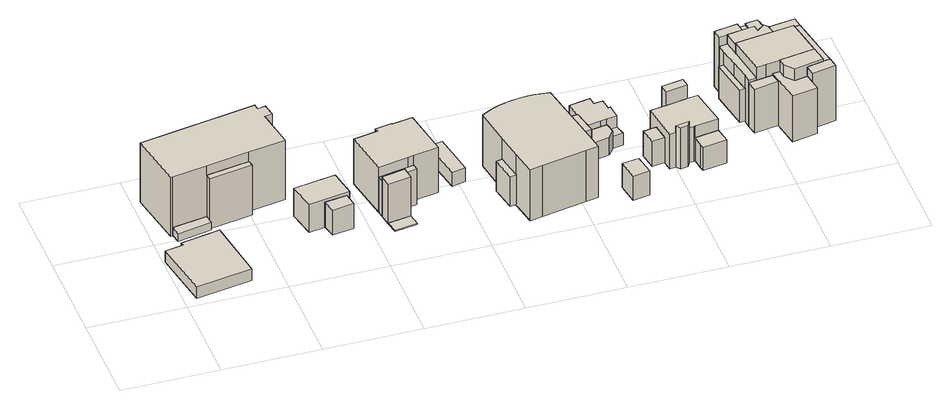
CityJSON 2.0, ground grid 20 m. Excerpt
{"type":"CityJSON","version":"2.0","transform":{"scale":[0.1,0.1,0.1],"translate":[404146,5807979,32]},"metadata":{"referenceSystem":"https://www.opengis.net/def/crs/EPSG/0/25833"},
"CityObjects":{
"building1":{"type":"Building","attributes":{"Gemeindeschluessel":"11000009","BezugspunktDach":"2200","function":"31001_2000","measuredHeight":2.72,"storeysAboveGround":1},"address":[{"country":"Germany","locality":"Berlin","thoroughfareNumber":"2 (1)","thoroughfareName":"Möllhausenufer"}],"geometry":[{"type":"Solid","lod":"1","boundaries":[[[[0,1,2,3,4,5]],[[6,7,8,9,10,11]],[[6,11,5,4]],[[7,6,4,3]],[[8,7,3,2]],[[9,8,2,1]],[[10,9,1,0]],[[11,10,0,5]]]]}]},
"building2":{"type":"Building","attributes":{"Gemeindeschluessel":"11000009","BezugspunktDach":"2200","function":"51009_1610","measuredHeight":1.84,"storeysAboveGround":0},"address":[{"country":"Germany","locality":"Berlin"}],"geometry":[{"type":"Solid","lod":"1","boundaries":[[[[12,13,14,15,16]],[[17,18,19,20,21]],[[17,21,16,15]],[[18,17,15,14]],[[19,18,14,13]],[[20,19,13,12]],[[21,20,12,16]]]]}]},
"building3":{"type":"Building","attributes":{"Gemeindeschluessel":"11000009","function":"31001_1010"},"address":[{"country":"Germany","locality":"Berlin","thoroughfareNumber":"2, 4","thoroughfareName":"Möllhausenufer"}],"children":["building3-1","building3-2"]},
"building3-1":{"type":"BuildingPart","attributes":{"BezugspunktDach":"2200","measuredHeight":17.7,"storeysAboveGround":4},"parents":["building3"],"geometry":[{"type":"MultiSurface","lod":"1","boundaries":[[[22,23,24,25,26,27,28,29,30,31,32]],[[33,34,35,36,37,38,39,40,41,42,43]],[[33,43,32,31]],[[34,33,31,30]],[[35,34,30,29]],[[36,35,29,28]],[[37,36,28,27]],[[38,37,27,26]],[[39,38,26,25]],[[44,45,39,25,24]],[[41,40,24,23]],[[42,41,23,22]],[[43,42,22,32]],[[46,40,47,39,45,44]]]}]},
"building3-2":{"type":"BuildingPart","attributes":{"BezugspunktDach":"2200","measuredHeight":11.76,"storeysAboveGround":4},"parents":["building3"],"geometry":[{"type":"MultiSurface","lod":"1","boundaries":[[[48,49,45,44]],[[39,50,51,40]],[[50,39,45,49]],[[51,50,49,48]],[[40,51,48,44]],[[39,40,44,45,52]]]}]},
"building4":{"type":"Building","attributes":{"Gemeindeschluessel":"11000009","function":"31001_2000"},"address":[{"country":"Germany","locality":"Berlin","thoroughfareNumber":"2 (2)","thoroughfareName":"Möllhausenufer"}],"children":["building4-1","building4-2"]},
"building4-1":{"type":"BuildingPart","attributes":{"BezugspunktDach":"2200","measuredHeight":7.19,"storeysAboveGround":1},"parents":["building4"],"geometry":[{"type":"Solid","lod":"1","boundaries":[[[[53,54,55,56]],[[57,58,59,60]],[[57,60,56,55]],[[58,57,55,54]],[[59,58,54,53],[61,62,63,64]],[[60,59,53,56]],[[63,62,61,64]]]]}]},
"building4-2":{"type":"BuildingPart","attributes":{"BezugspunktDach":"2200","measuredHeight":5.9,"storeysAboveGround":1},"parents":["building4"],"geometry":[{"type":"Solid","lod":"1","boundaries":[[[[65,66,64,63]],[[61,67,68,62]],[[67,61,64,66]],[[68,67,66,65]],[[62,68,65,63]],[[61,62,63,64]]]]}]},
"building5":{"type":"Building","attributes":{"Gemeindeschluessel":"11000009","BezugspunktDach":"2200","function":"31001_2000","measuredHeight":0.005,"storeysAboveGround":1},"address":[{"country":"Germany","locality":"Berlin","thoroughfareNumber":"2 (3)","thoroughfareName":"Möllhausenufer"}]},
"building6":{"type":"Building","attributes":{"Gemeindeschluessel":"11000009","BezugspunktDach":"2200","function":"51009_1610","measuredHeight":0.166,"storeysAboveGround":0},"address":[{"country":"Germany","locality":"Berlin"}],"geometry":[{"type":"Solid","lod":"1","boundaries":[[[[69,70,71,72]],[[73,74,75,76]],[[73,76,72,71]],[[74,73,71,70]],[[75,74,70,69]],[[76,75,69,72]]]]}]},
"building7":{"type":"Building","attributes":{"Gemeindeschluessel":"11000009","function":"31001_1010"},"address":[{"country":"Germany","locality":"Berlin","thoroughfareNumber":"6","thoroughfareName":"Möllhausenufer"}],"children":["building7-1","building7-2","building7-3"]},
"building7-1":{"type":"BuildingPart","attributes":{"BezugspunktDach":"2200","measuredHeight":14.27,"storeysAboveGround":3},"parents":["building7"],"geometry":[{"type":"MultiSurface","lod":"1","boundaries":[[[77,78,79,80,81,82,83,84,85,86,87]],[[88,89,90,91,92,93,94,95,96,97,98]],[[88,98,87,86]],[[89,88,86,85]],[[90,89,85,84]],[[91,90,84,83]],[[92,91,83,82]],[[93,92,82,81]],[[94,93,81,80]],[[95,94,80,79]],[[99,100,79,78]],[[101,99,96,78,77]],[[98,97,77,87]],[[96,95,100,99]],[[97,102,96,99,101]]]}]},
"building7-2":{"type":"BuildingPart","attributes":{"BezugspunktDach":"2200","measuredHeight":8.39,"storeysAboveGround":3},"parents":["building7"],"geometry":[{"type":"MultiSurface","lod":"1","boundaries":[[[103,104,105,100,101]],[[95,106,107,108,97]],[[106,95,100,105]],[[107,106,105,104]],[[97,108,103,101]],[[96,99,100,95]],[[97,109,101,99,96]],[[108,107,104,103,110]]]}]},
"building7-3":{"type":"BuildingPart","attributes":{"BezugspunktDach":"2200","measuredHeight":9.79,"storeysAboveGround":3},"parents":["building7"],"geometry":[{"type":"MultiSurface","lod":"1","boundaries":[[[111,112,113,114]],[[107,73,76,108]],[[115,104,103,108,114,113]],[[73,107,113,112]],[[76,73,112,111]],[[108,76,111,114]],[[107,108,103,104,115]]]}]},
"building8":{"type":"Building","attributes":{"Gemeindeschluessel":"11000009","BezugspunktDach":"2200","function":"31001_2000","measuredHeight":3.3,"storeysAboveGround":1},"address":[{"country":"Germany","locality":"Berlin","thoroughfareNumber":"6 (1)","thoroughfareName":"Möllhausenufer"}],"geometry":[{"type":"Solid","lod":"1","boundaries":[[[[116,117,118,119]],[[120,121,122,123]],[[120,123,119,118]],[[121,120,118,117]],[[122,121,117,116]],[[123,122,116,119]]]]}]},
"building9":{"type":"Building","attributes":{"Gemeindeschluessel":"11000009","function":"31001_1010"},"address":[{"country":"Germany","locality":"Berlin","thoroughfareNumber":"8","thoroughfareName":"Möllhausenufer"}],"children":["building9-1","building9-2","building9-3"]},
"building9-1":{"type":"BuildingPart","attributes":{"BezugspunktDach":"2200","measuredHeight":12.07,"storeysAboveGround":3},"parents":["building9"],"geometry":[{"type":"MultiSurface","lod":"1","boundaries":[[[124,125,126,127,128,129,130,131,132,133,134,135,136,137,138,139,140,141,142]],[[143,144,145,146,147,148,149,150,151,152,153,154,155,156,157,158,159,160,161]],[[143,161,142,141]],[[144,143,141,140]],[[145,144,140,139]],[[146,145,139,138]],[[147,146,138,137]],[[148,147,137,136]],[[149,148,136,135]],[[150,149,135,134]],[[151,150,134,133]],[[152,151,133,132]],[[153,152,132,131]],[[154,153,131,162,163]],[[155,154,130,129]],[[156,155,129,128]],[[157,156,128,127]],[[158,157,127,126]],[[159,158,126,125]],[[160,159,164,165,166,167,168,125,124]],[[161,160,124,142]],[[163,162,131,130]],[[168,167,166,165,164]]]}]},
"building9-2":{"type":"BuildingPart","attributes":{"BezugspunktDach":"2200","measuredHeight":11.79,"storeysAboveGround":3},"parents":["building9"],"geometry":[{"type":"Solid","lod":"1","boundaries":[[[[130,169,170,131]],[[171,172,163,162]],[[171,162,131,170]],[[172,171,170,169]],[[163,172,169,130]],[[162,163,130,131]]]]}]},
"building9-3":{"type":"BuildingPart","attributes":{"BezugspunktDach":"2200","measuredHeight":7.07,"storeysAboveGround":3},"parents":["building9"],"geometry":[{"type":"Solid","lod":"1","boundaries":[[[[173,168,167,174]],[[166,165,175,176]],[[166,176,174,167]],[[175,165,168,173]],[[176,175,173,174]],[[166,167,168,165]]]]}]},
"building10":{"type":"Building","attributes":{"Gemeindeschluessel":"11000009","BezugspunktDach":"2200","function":"31001_2000","measuredHeight":5.74,"storeysAboveGround":1},"address":[{"country":"Germany","locality":"Berlin","thoroughfareNumber":"10 (2)","thoroughfareName":"Möllhausenufer"}],"geometry":[{"type":"Solid","lod":"1","boundaries":[[[[177,178,179,180]],[[181,182,183,184]],[[181,184,180,179]],[[182,181,179,178]],[[183,182,178,177]],[[184,183,177,180]]]]}]},
"building11":{"type":"Building","attributes":{"Gemeindeschluessel":"11000009","function":"31001_2000"},"address":[{"country":"Germany","locality":"Berlin","thoroughfareNumber":"10 (1)","thoroughfareName":"Möllhausenufer"}],"children":["building11-1","building11-2"]},
"building11-1":{"type":"BuildingPart","attributes":{"BezugspunktDach":"2200","measuredHeight":7.18,"storeysAboveGround":1},"parents":["building11"],"geometry":[{"type":"MultiSurface","lod":"1","boundaries":[[[185,186,187,188,189,190,191,192,193,194,195]],[[196,197,198,199,200,201,202,203,204,205,206]],[[196,206,195,194]],[[197,196,194,193]],[[198,197,193,192]],[[199,198,192,191]],[[200,199,191,190]],[[201,200,190,189]],[[202,201,189,188]],[[203,202,188,187]],[[207,208,187,186]],[[209,207,204,186,185]],[[206,205,185,195]],[[204,203,208,207]],[[205,210,204,207,209]]]}]},
"building11-2":{"type":"BuildingPart","attributes":{"BezugspunktDach":"2200","measuredHeight":4.26,"storeysAboveGround":1},"parents":["building11"],"geometry":[{"type":"MultiSurface","lod":"1","boundaries":[[[211,212,213,208,209]],[[203,214,215,216,205]],[[214,203,208,213]],[[215,214,213,212]],[[216,215,212,211]],[[205,216,211,209]],[[204,207,208,203]],[[205,209,207,217,204]]]}]},
"building12":{"type":"Building","attributes":{"Gemeindeschluessel":"11000009","BezugspunktDach":"2200","function":"51009_1610","measuredHeight":2.85,"storeysAboveGround":0},"address":[{"country":"Germany","locality":"Berlin"}],"geometry":[{"type":"Solid","lod":"1","boundaries":[[[[218,219,220,221]],[[222,223,224,225]],[[222,225,221,220]],[[223,222,220,219]],[[224,223,219,218]],[[225,224,218,221]]]]}]},
"building13":{"type":"Building","attributes":{"Gemeindeschluessel":"11000009","function":"31001_1010"},"address":[{"country":"Germany","locality":"Berlin","thoroughfareNumber":"10","thoroughfareName":"Möllhausenufer"}],"children":["building13-1","building13-2","building13-3","building13-4","building13-5"]},
"building13-1":{"type":"BuildingPart","attributes":{"BezugspunktDach":"2200","measuredHeight":10.39,"storeysAboveGround":2},"parents":["building13"],"geometry":[{"type":"MultiSurface","lod":"1","boundaries":[[[226,227,228,229,230,231,232,233,234,235,236]],[[237,238,239,240,241,242,243,244,245,246,247]],[[237,247,236,235]],[[238,237,235,248,249]],[[239,238,234,249,250,251]],[[240,239,233,232]],[[241,240,232,231]],[[252,253,231,230]],[[243,242,230,229]],[[244,243,229,228]],[[245,244,228,254,255]],[[246,245,227,255,256,257,226]],[[247,246,226,236],[258,259,260,261]],[[249,248,235,234]],[[251,250,249,234,233]],[[262,242,241,263,253,252]],[[255,254,228,227]],[[257,256,255,227]],[[260,259,258,261]]]}]},
"building13-2":{"type":"BuildingPart","attributes":{"BezugspunktDach":"2200","measuredHeight":5.87,"storeysAboveGround":2},"parents":["building13"],"geometry":[{"type":"Solid","lod":"1","boundaries":[[[[264,261,260,265]],[[259,258,266,267]],[[259,267,265,260]],[[266,258,261,264]],[[267,266,264,265]],[[258,259,260,261]]]]}]},
"building13-3":{"type":"BuildingPart","attributes":{"BezugspunktDach":"2200","measuredHeight":9.66,"storeysAboveGround":2},"parents":["building13"],"geometry":[{"type":"MultiSurface","lod":"1","boundaries":[[[268,269,270,271]],[[254,272,273,256]],[[254,228,227,257,271,270]],[[272,254,270,269]],[[273,272,269,268]],[[256,273,268,271]],[[255,227,228,254]],[[256,257,227,255]]]}]},
"building13-4":{"type":"BuildingPart","attributes":{"BezugspunktDach":"2200","measuredHeight":7,"storeysAboveGround":2},"parents":["building13"],"geometry":[{"type":"MultiSurface","lod":"1","boundaries":[[[274,275,276,253,252]],[[241,277,278,279,242]],[[241,242,252,242,241,280]],[[277,241,253,276]],[[278,277,276,275]],[[279,278,275,274]],[[242,279,274,252]],[[280,241,242,252,253]]]}]},
"building13-5":{"type":"BuildingPart","attributes":{"BezugspunktDach":"2200","measuredHeight":11.32,"storeysAboveGround":2},"parents":["building13"],"geometry":[{"type":"MultiSurface","lod":"1","boundaries":[[[281,282,283,284]],[[285,250,248,286]],[[285,286,284,283]],[[250,285,283,282]],[[235,234,233,282,281]],[[286,248,281,284]],[[287,248,249,234,235]],[[249,250,233,234]]]}]},
"building14":{"type":"Building","attributes":{"Gemeindeschluessel":"11000009","function":"31001_1010"},"address":[{"country":"Germany","locality":"Berlin","thoroughfareNumber":"12","thoroughfareName":"Möllhausenufer"}],"children":["building14-1","building14-2","building14-3","building14-4","building14-5","building14-6","building14-7","building14-8","building14-9","building14-10","building14-11","building14-12","building14-13","building14-14","building14-15"]},
"building14-1":{"type":"BuildingPart","attributes":{"BezugspunktDach":"2200","measuredHeight":13.73,"storeysAboveGround":4},"parents":["building14"],"geometry":[{"type":"MultiSurface","lod":"1","boundaries":[[[288,289,290,291,292,293,294,295,296,297]],[[298,299,300,301,302,303,304,305,306,307]],[[308,309,307,297,296]],[[310,308,296,295]],[[311,312,295,294]],[[313,314,311,294,293]],[[315,313,293,292]],[[316,317,318,319,320,304,290,289]],[[306,321,316,289,288]],[[322,323,324,288,297]],[[298,307,309,308]],[[299,298,308,310]],[[300,299,312,311]],[[325,301,326,314,313]],[[327,326,300,311,314]],[[302,301,313,315]],[[303,302,292,291]],[[328,304,303,291,290]],[[304,320,319,318]],[[305,318,317,316]],[[305,316,321,306]],[[307,329,323,322]],[[306,330,324,323,329]]]}]},
"building14-2":{"type":"BuildingPart","attributes":{"BezugspunktDach":"2200","measuredHeight":13.51,"storeysAboveGround":4},"parents":["building14"],"geometry":[{"type":"MultiSurface","lod":"1","boundaries":[[[331,332,333,334,335]],[[302,336,337,338,304]],[[292,291,290,335,334]],[[339,315,302,334,333]],[[340,341,342,343,344,339,333,332]],[[345,341,332,331]],[[320,345,346,331,335]],[[347,302,303,291,292]],[[303,348,304,290,291,349]],[[336,302,315,339]],[[337,343,342,341,340]],[[336,339,344,343]],[[338,337,341,345]],[[304,338,346,345,320]]]}]},
"building14-3":{"type":"BuildingPart","attributes":{"BezugspunktDach":"2200","measuredHeight":13.1,"storeysAboveGround":4},"parents":["building14"],"geometry":[{"type":"MultiSurface","lod":"1","boundaries":[[[309,310,350,351,352,353,354]],[[355,356,357,358,299,307,359]],[[360,361,362,363,364,354,353]],[[365,366,355,353,352]],[[367,368,365,352,351]],[[358,357,351,350]],[[299,312,369,350,310]],[[370,322,307,309,354]],[[359,371,364,363,362]],[[362,361,360,355]],[[356,355,366,365]],[[357,356,365,368,367]],[[358,369,312,299]],[[372,307,298,308,309]],[[299,310,308,373,298,374]],[[359,307,322,370]]]}]},
"building14-4":{"type":"BuildingPart","attributes":{"BezugspunktDach":"2200","measuredHeight":10.8,"storeysAboveGround":4},"parents":["building14"],"geometry":[{"type":"MultiSurface","lod":"1","boundaries":[[[375,376,377,378,342,341,345,320,319]],[[304,338,337,343,379,380,381,382,318]],[[304,318,304,383]],[[338,345,338,337]],[[337,384,337,343]],[[380,379,378,377]],[[381,380,377,376]],[[382,381,376,375]],[[318,382,375,319],[318,317,385,382]],[[383,304,318,319,320]],[[338,304,320,345]],[[337,338,345,341,386]],[[343,337,384,341,342]],[[343,342,378,379]]]}]},
"building14-5":{"type":"BuildingPart","attributes":{"BezugspunktDach":"2200","measuredHeight":13.01,"storeysAboveGround":4},"parents":["building14"],"geometry":[{"type":"MultiSurface","lod":"1","boundaries":[[[387,388,389,339,344]],[[336,390,391,379,343]],[[336,343,342,343,336,339]],[[391,390,389,388]],[[379,391,388,387]],[[342,378,387,344]],[[344,339,336,343,342]],[[390,336,339,389]],[[343,379,378,342]]]}]},
"building14-6":{"type":"BuildingPart","attributes":{"BezugspunktDach":"2200","measuredHeight":11.19,"storeysAboveGround":4},"parents":["building14"],"geometry":[{"type":"MultiSurface","lod":"1","boundaries":[[[392,385,317,321,393]],[[306,318,382,394,395]],[[318,306,321,306,305,316,317]],[[394,382,385,392]],[[395,394,392,393]],[[396,306,395,393,321]],[[316,305,306,321]],[[382,318,317,385]]]}]},
"building14-7":{"type":"BuildingPart","attributes":{"BezugspunktDach":"2200","measuredHeight":12.19,"storeysAboveGround":4},"parents":["building14"],"geometry":[{"type":"MultiSurface","lod":"1","boundaries":[[[397,398,399,400,324,323,370,401]],[[359,329,306,395,402,403,404,405]],[[359,307,329]],[[306,329,323,329,306,324]],[[393,321,306,324,400]],[[402,395,400,399]],[[406,407,399,398]],[[403,402,408,409]],[[410,406,409,411,412,404,403,398,397]],[[405,404,397,401]],[[359,405,401,370]],[[329,307,322,323]],[[413,370,322,307,359]],[[395,306,321,393]],[[409,408,407,406]],[[412,411,409,406,410]]]}]},
"building14-8":{"type":"BuildingPart","attributes":{"BezugspunktDach":"2200","measuredHeight":13.83,"storeysAboveGround":4},"parents":["building14"],"geometry":[{"type":"MultiSurface","lod":"1","boundaries":[[[414,364,363,415,416,417]],[[418,419,362,359,405,420]],[[418,420,417,416]],[[421,422,416,415]],[[419,418,423,424]],[[362,361,425,415,363]],[[359,362,359,426]],[[401,370,359,364,414]],[[420,405,414,417]],[[424,423,422,421]],[[419,425,361,362]],[[426,359,362,363,364]],[[405,427,359,370,401]]]}]},
"building14-9":{"type":"BuildingPart","attributes":{"BezugspunktDach":"2200","measuredHeight":10.57,"storeysAboveGround":4},"parents":["building14"],"geometry":[{"type":"MultiSurface","lod":"1","boundaries":[[[425,361,360,428,429]],[[430,355,362,419,431]],[[432,433,429,428]],[[430,431,434,435]],[[362,355,360,355,362,361]],[[431,419,425,429],[424,434,433,421]],[[435,434,433,432]],[[355,430,428,360]],[[361,425,419,362]],[[433,434,424,421]]]}]},
"building14-10":{"type":"BuildingPart","attributes":{"BezugspunktDach":"2200","measuredHeight":10.9,"storeysAboveGround":4},"parents":["building14"],"geometry":[{"type":"MultiSurface","lod":"1","boundaries":[[[366,365,368,436,437,438]],[[439,440,357,356,355,430]],[[441,442,432,435,443,439,430,438,437]],[[440,439,443,444,445,442,437,436]],[[357,440,436,368]],[[357,446,357,356]],[[428,360,355,366,438]],[[443,435,432,442,441]],[[442,445,444,443]],[[356,357,446,368,365]],[[355,356,365,366]],[[430,355,360,428]]]}]},
"building14-11":{"type":"BuildingPart","attributes":{"BezugspunktDach":"2200","measuredHeight":13.01,"storeysAboveGround":4},"parents":["building14"],"geometry":[{"type":"MultiSurface","lod":"1","boundaries":[[[339,389,447,448,449,313]],[[450,451,452,390,336,301]],[[313,301,313,449]],[[451,450,449,448]],[[453,454,448,447]],[[390,452,447,389]],[[301,336,302,301,313]],[[455,450,301,313,449]],[[452,451,454,453]],[[336,390,389,339]],[[313,301,302,315]],[[339,315,302,336]]]}]},
"building14-12":{"type":"BuildingPart","attributes":{"BezugspunktDach":"2200","measuredHeight":13.87,"storeysAboveGround":4},"parents":["building14"],"geometry":[{"type":"MultiSurface","lod":"1","boundaries":[[[312,314,313,449,456,457,369]],[[458,459,450,301,326,299,358]],[[458,358,369,457]],[[459,458,457,456]],[[450,459,456,449]],[[301,313,301,326]],[[326,314,326,300,299]],[[358,299,358,369]],[[450,449,313,301]],[[326,301,313,314]],[[299,300,311,312,460]],[[311,300,326,314]],[[312,369,358,299]]]}]},
"building14-13":{"type":"BuildingPart","attributes":{"BezugspunktDach":"2200","measuredHeight":7.63,"storeysAboveGround":4},"parents":["building14"],"geometry":[{"type":"MultiSurface","lod":"1","boundaries":[[[461,407,410,462]],[[411,408,463,464]],[[411,464,462,410]],[[463,408,407,461]],[[464,463,461,462]],[[408,409,406,407]],[[411,412,410,406,409]]]}]},
"building14-14":{"type":"BuildingPart","attributes":{"BezugspunktDach":"2200","measuredHeight":11.03,"storeysAboveGround":4},"parents":["building14"],"geometry":[{"type":"Solid","lod":"1","boundaries":[[[[453,465,466,454]],[[467,468,452,451]],[[467,451,454,466]],[[468,467,466,465]],[[452,468,465,453]],[[452,453,454,451]]]]}]},
"building14-15":{"type":"BuildingPart","attributes":{"BezugspunktDach":"2200","measuredHeight":8.5,"storeysAboveGround":4},"parents":["building14"],"geometry":[{"type":"MultiSurface","lod":"1","boundaries":[[[422,421,433,442,445,469,470,471]],[[472,473,444,443,434,424,423,474]],[[472,474,471,470]],[[473,472,470,469]],[[444,473,469,445]],[[474,423,422,471]],[[444,475,445,442,443]],[[434,435,432,433]],[[443,442,432,435]],[[424,434,476,433,421]],[[477,423,424,421,422]]]}]}
},
"vertices":[
[25,21,32],[140,41,32],[120,172,32],[40,157,32],[41,150,32],[4,144,32],[41,150,5],[40,157,5],[120,172,5],[140,41,5],[25,21,5],[4,144,5],
[42,182,35],[111,195,35],[111,202,35],[109,215,35],[38,203,35],[109,215,17],[111,202,17],[111,195,17],[42,182,17],[38,203,17],
[34,203,155],[38,203,155],[109,215,155],[197,230,155],[273,242,155],[259,323,155],[275,326,155],[270,353,155],[254,350,155],[252,362,155],[13,320,155],[252,362,15],[254,350,15],[270,353,15],[275,326,15],[259,323,15],[273,242,15],[197,230,15],[109,215,15],[38,203,15],[34,203,15],[13,320,15],[109,215,133],[197,230,133],[109,215,74],[120,217,15],
[111,202,133],[199,217,133],[199,217,15],[111,202,15],[197,230,85],
[283,131,83],[367,145,83],[357,201,83],[271,187,83],[357,201,17],[367,145,17],[283,131,17],[271,187,17],[361,144,17],[316,137,17],[316,137,76],[361,144,76],
[322,109,76],[366,116,76],[366,116,17],[322,109,17],
[437,85,18],[483,92,18],[479,118,18],[432,110,18],[479,118,16],[483,92,16],[437,85,16],[432,110,16],
[426,149,122],[488,161,122],[499,163,122],[551,172,122],[534,270,122],[533,274,122],[491,267,122],[491,269,122],[457,263,122],[459,255,122],[409,246,122],[459,255,16],[457,263,16],[491,269,16],[491,267,16],[533,274,16],[534,270,16],[551,172,16],[499,163,16],[488,161,16],[426,149,16],[409,246,16],[488,161,100],[499,163,100],[426,149,100],[433,150,16],
[428,135,100],[475,144,100],[501,149,100],[501,149,16],[475,144,16],[428,135,16],[426,149,79],[428,135,78],
[432,110,110],[479,118,110],[475,144,110],[428,135,110],[475,144,72],
[583,187,44],[611,193,44],[595,283,44],[566,278,44],[595,283,11],[611,193,11],[583,187,11],[566,278,11],
[668,146,134],[678,92,134],[688,39,134],[714,44,134],[805,62,134],[831,67,134],[822,117,134],[812,170,134],[797,250,134],[783,252,134],[768,254,134],[753,254,134],[739,253,134],[724,251,134],[710,248,134],[695,244,134],[682,239,134],[668,232,134],[656,225,134],[668,232,13],[682,239,13],[695,244,13],[710,248,13],[724,251,13],[739,253,13],[753,254,13],[768,254,13],[783,252,13],[797,250,13],[812,170,13],[822,117,13],[831,67,13],[805,62,13],[714,44,13],[688,39,13],[678,92,13],[668,146,13],[656,225,13],[812,170,16],[822,117,16],[678,92,83],[678,92,15],[668,146,15],[668,146,85],[678,92,85],
[835,120,134],[825,171,134],[825,171,16],[835,120,16],
[665,90,85],[655,143,85],[665,90,15],[655,143,15],
[890,39,69],[925,45,69],[917,88,69],[883,83,69],[917,88,12],[925,45,12],[890,39,12],[883,83,12],
[856,215,67],[886,220,67],[899,222,67],[920,226,67],[917,255,67],[912,254,67],[909,277,67],[891,275,67],[888,292,67],[876,289,67],[845,284,67],[876,289,12],[888,292,12],[891,275,12],[909,277,12],[912,254,12],[917,255,12],[920,226,12],[899,222,12],[886,220,12],[856,215,12],[845,284,12],[886,220,54],[899,222,54],[856,215,54],[869,217,12],
[862,178,54],[891,184,54],[903,200,54],[903,200,12],[891,184,12],[862,178,12],[886,220,29],
[903,200,41],[925,204,41],[920,226,41],[899,222,41],[920,226,13],[925,204,13],[903,200,13],[899,222,13],
[985,108,94],[1006,111,94],[1026,115,94],[1036,116,94],[1038,117,94],[1086,125,94],[1072,205,94],[1051,202,94],[1023,197,94],[1007,194,94],[973,189,94],[1007,194,12],[1023,197,12],[1051,202,12],[1072,205,12],[1086,125,12],[1038,117,12],[1036,116,12],[1026,115,12],[1006,111,12],[985,108,12],[973,189,12],[1007,194,13],[1023,197,13],[1051,202,13],[1051,202,88],[1038,117,67],[1086,125,67],[1026,115,13],[1006,111,13],[997,110,13],[997,110,94],[982,129,13],[977,164,13],[977,164,72],[982,129,72],[1038,117,39],[1086,125,63],
[956,125,72],[950,160,72],[956,125,13],[950,160,13],
[1004,101,110],[1020,104,110],[1026,115,110],[997,110,110],[1020,104,13],[1004,101,13],
[1041,93,67],[1043,84,67],[1092,92,67],[1092,92,12],[1043,84,12],[1041,93,12],[1086,125,41],
[1007,194,126],[1051,202,126],[1048,220,126],[1004,213,126],[1048,220,13],[1004,213,13],[1007,194,82],
[1182,187,146],[1202,190,146],[1230,194,146],[1282,203,146],[1302,206,146],[1288,287,146],[1269,284,146],[1247,281,146],[1188,273,146],[1169,270,146],[1188,273,12],[1247,281,12],[1269,284,12],[1288,287,12],[1302,206,12],[1282,203,12],[1230,194,12],[1202,190,12],[1182,187,12],[1169,270,12],[1188,273,143],[1169,270,143],[1247,281,143],[1269,284,142],[1247,281,142],[1288,287,142],[1274,285,142],[1302,206,142],[1202,190,116],[1215,192,116],[1215,192,12],[1215,192,120],[1230,194,120],[1182,187,116],[1169,270,121],[1173,245,121],[1182,187,121],[1288,287,64],[1274,285,12],[1274,285,77],[1230,194,129],[1173,245,12],[1182,187,22],
[1232,177,147],[1248,159,147],[1308,171,147],[1302,206,147],[1230,194,147],[1308,171,12],[1248,159,12],[1232,177,12],[1308,171,142],[1248,159,22],[1248,159,120],[1274,164,120],[1274,164,12],[1274,164,142],[1232,177,120],[1232,177,56],[1302,206,33],[1278,202,12],[1282,203,101],
[1243,302,143],[1237,310,143],[1221,297,143],[1219,311,143],[1163,303,143],[1219,311,12],[1221,297,12],[1237,310,12],[1243,302,12],[1163,303,12],[1219,311,117],[1194,307,117],[1194,307,12],[1194,307,142],[1163,303,142],[1221,297,121],[1219,311,121],[1237,310,76],[1237,310,121],[1243,302,142],[1163,303,121],[1163,303,110],[1169,270,79],[1188,273,79],[1196,274,12],
[1219,170,120],[1229,115,120],[1281,124,120],[1278,142,120],[1278,142,12],[1281,124,12],[1229,115,12],[1219,170,12],[1230,194,79],[1248,159,39],[1219,170,116],[1248,159,23],
[1278,142,142],[1326,151,142],[1322,173,142],[1322,173,12],[1326,151,12],
[1170,162,116],[1166,184,116],[1170,162,12],[1166,184,12],[1182,187,69],
[1149,282,121],[1156,242,121],[1164,201,121],[1166,184,121],[1146,300,121],[1164,201,12],[1156,242,12],[1149,282,12],[1146,300,12],[1156,242,90],[1164,201,90],[1164,201,14],[1156,242,14],[1149,282,90],[1149,282,14],[1149,282,52],[1163,303,99],
[1146,300,142],[1191,329,142],[1179,327,142],[1143,321,142],[1179,327,12],[1191,329,12],[1143,321,12],[1191,329,101],[1179,327,101],[1179,327,16],[1191,329,16],[1191,329,117],[1163,303,78],[1148,300,12],
[1214,351,117],[1189,346,117],[1214,351,12],[1189,346,12],[1214,351,101],[1189,346,101],[1189,346,16],[1214,351,16],
[1246,318,121],[1239,355,121],[1214,351,121],[1239,355,12],[1246,318,12],[1239,355,73],[1239,355,101],[1239,355,16],[1246,318,16],[1246,318,101],[1237,310,55],
[1319,189,142],[1304,272,142],[1301,289,142],[1301,289,12],[1304,272,12],[1319,189,12],[1319,189,123],[1304,272,123],[1301,289,55],
[1298,310,142],[1270,306,142],[1270,306,12],[1298,310,12],[1247,281,57],
[1153,199,90],[1139,281,90],[1153,199,14],[1139,281,14],
[1330,192,123],[1315,274,123],[1315,274,12],[1330,192,12],
[1257,328,101],[1249,373,101],[1175,359,101],[1249,373,16],[1257,328,16],[1175,359,16],[1246,318,53],[1189,346,64],[1179,327,77]
]}
